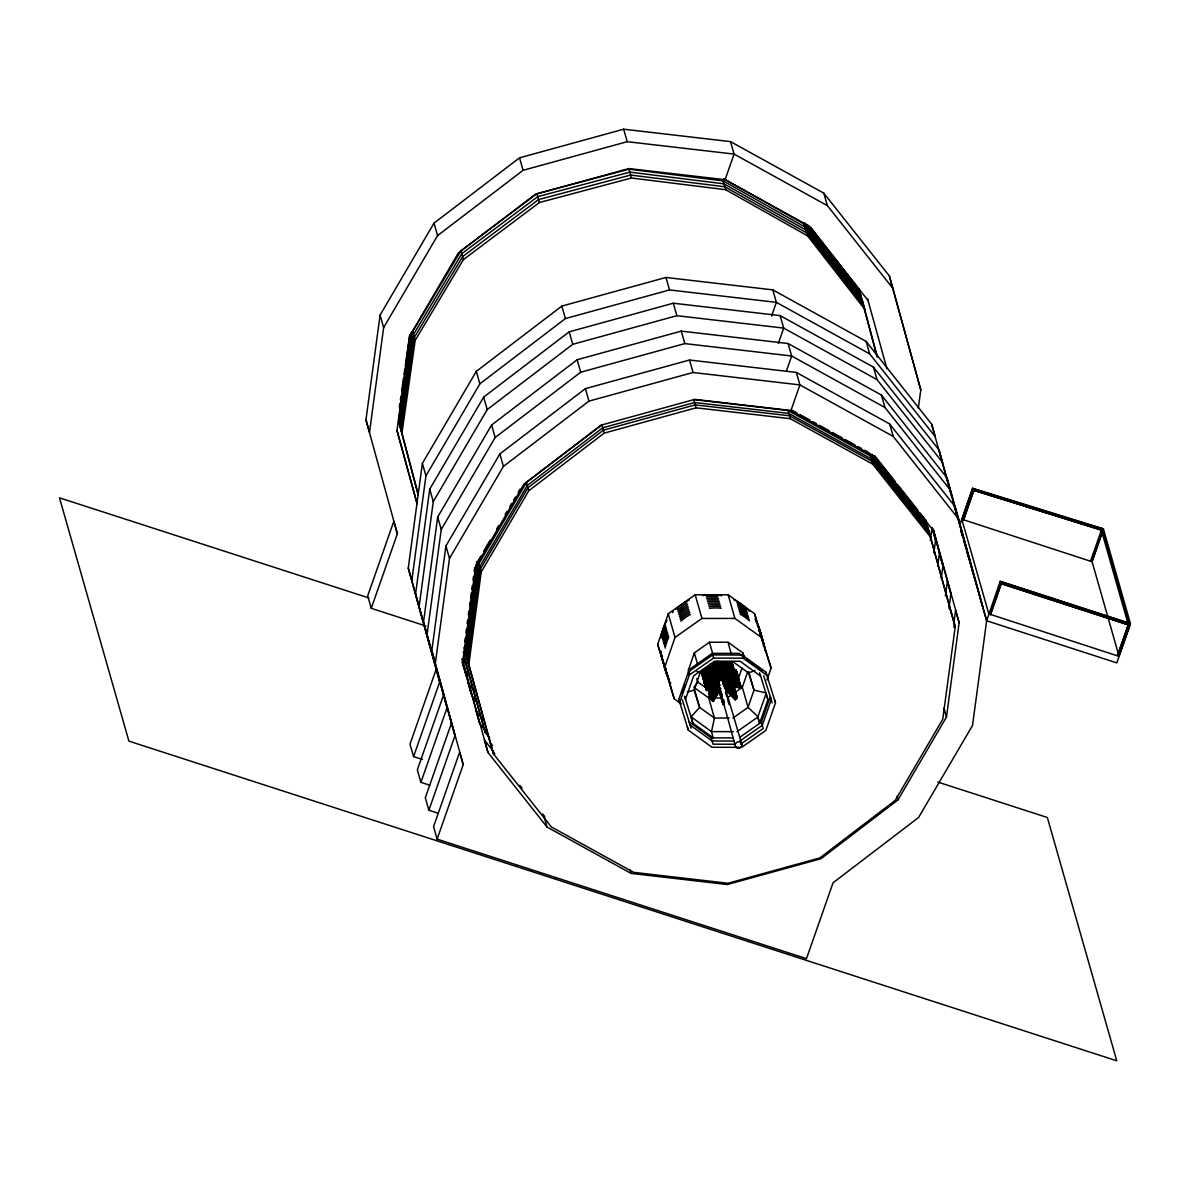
<?xml version="1.0" encoding="UTF-8"?>
<svg xmlns="http://www.w3.org/2000/svg" width="1190" height="1190" viewBox="0 0 1190 1190"><rect width="100%" height="100%" fill="white"/><g stroke="black" fill="none" stroke-linecap="round" stroke-linejoin="round"><path stroke-width="1.5" d="M720.024 663.916L718.507 663.589L718.76 664.957C720.962 663.812 724.219 665.998 720.723 665.448L721.319 671.353M720.158 664.853L720.039 663.797L718.626 664.02L718.284 672.871M720.53 665.255L719.028 664.942L718.641 673.912M720.828 666.311L719.34 665.984L718.938 674.953M721.125 671.368L721.17 666.281L722.553 666.177L721.051 665.865M721.467 668.527L719.965 668.215L719.578 677.184L721.304 677.051M721.809 670.401C722.94 668.661 718.552 671.502 721.69 669.97M721.735 668.84L721.75 663.157L720.381 663.261L721.884 664.094L720.366 664.407L721.884 664.734M722.404 680.65L723.55 679.371L722.256 680.13L722.062 670.654L720.694 670.744L720.307 679.713M720.709 666.519C716.112 666.817 726.897 667.441 721.333 667.545L721.185 670.877M723.163 677.452L723.059 667.977L719.608 667.679L721.006 667.575L720.991 670.892M723.52 678.672L723.535 669.628L719.935 668.84L721.333 668.735M723.892 679.996L723.788 670.52L722.389 671.264M720.039 663.797L718.641 664.526M721.75 668.006L721.765 663.663M722.062 670.654C721.527 673.317 719.355 670.297 723.907 670.937M722.122 665.984L722.137 664.719M722.419 667.025L722.434 665.76L719.013 665.567L720.411 665.463M722.717 668.081L722.732 666.817M723.014 676.932L723.059 667.977M723.371 678.151L723.416 669.211M723.788 670.52L723.743 679.46L722.018 679.594M716.276 665.597L716.41 662.22M716.633 666.638L716.841 661.581M717.139 662.637L716.93 667.694L718.656 667.575M718.953 668.616L717.243 668.75L717.511 661.997M717.57 669.911L717.912 661.476M718.284 662.071L717.927 671.145L719.638 671.011M718.299 672.454L718.537 662.964L719.905 662.86M718.433 673.391L718.79 664.318L720.158 664.213M718.79 674.433L719.147 665.359M719.459 666.415L719.087 675.489L717.808 676.827M720.962 675.89L719.236 676.009L719.638 667.04L719.4 676.53L721.11 676.411M719.727 677.705L720.084 668.631M720.069 678.925L720.322 669.435L719.92 678.404M720.456 680.249L720.694 670.744M720.649 670.937L720.872 665.24L722.256 665.136M722.137 670.372L722.033 669.316L723.535 670.268L722.137 670.372L723.535 669.628M722.166 680.115L722.538 671.041M719.474 683.952L717.882 682.346L720.158 679.788L711.486 675.265L720.307 680.308L716.038 665.076L716.261 661.744M716.484 666.117L716.633 662.785M717.005 662.161L716.782 667.173L718.507 667.04M717.377 661.551L717.079 668.215L718.805 668.096M717.704 662.726L717.421 669.39L709.835 665.582M716.856 673.272L718.001 671.993L718.537 662.964M425.886 626L371.265 608.328L397.356 533.819L365.955 419.847L380.071 315.112L434.008 223.11L519.539 157.824L623.664 129.204L730.496 141.61L823.807 193.152L889.376 275.976L920.792 389.948L918.308 408.319M892.946 288.456L827.377 205.632L734.066 154.09L627.219 141.684L523.109 170.304L437.563 235.59L383.641 327.592L369.51 432.327L365.955 419.847M422.376 759.428L413.57 756.587L439.66 682.078L408.259 568.106L422.376 463.371L476.298 371.369L561.844 306.083L665.954 277.463L772.801 289.869L866.112 341.396L931.681 424.22L935.236 436.7L869.667 353.876L866.112 341.396M429.724 785.177L420.918 782.336L447.009 707.827L411.814 580.586L425.931 475.851L479.868 383.849L565.399 318.563L669.509 289.943L776.356 302.349L869.667 353.876M873.46 367.145L877.015 379.625L942.584 462.449L939.029 449.969L873.46 367.145L780.149 315.618L673.302 303.212L569.192 331.832L483.646 397.118L429.724 489.12L415.593 593.855L454.967 735.732L428.876 810.241L437.682 813.082M419.163 606.335L433.279 501.6L487.216 409.598L572.747 344.312L676.857 315.692L783.704 328.098L877.015 379.625M983.074 608.283L946.987 477.874L881.418 395.05L788.107 343.523L681.26 331.118L577.15 359.737L491.604 425.009L437.682 517.025L423.566 621.745L454.967 735.732M427.121 634.225L441.237 529.505L495.174 437.489L580.705 372.217L684.815 343.598L791.662 356.003L884.973 407.53L950.542 490.354M463.207 764.635L431.806 650.647L445.923 545.927L499.86 453.926L585.391 388.639L689.516 360.02L796.348 372.425L889.659 423.952L955.228 506.776L986.644 620.764L972.513 725.484L918.591 817.5L833.045 882.787L806.478 958.664L437.117 839.143L433.562 826.663L459.652 752.154L463.207 764.635L437.117 839.143M958.798 519.256L893.229 436.433L799.918 384.906L693.071 372.5L588.946 401.119L503.415 466.406L449.493 558.408L435.362 663.128L431.806 650.647M464.71 641.856L465.186 638.227M465.93 632.797L466.406 629.168M467.135 623.739L467.625 620.109M468.354 614.68L468.845 611.05M469.574 605.621L470.065 601.991M470.541 598.377L471.27 592.932M471.761 589.318L472.252 585.688M472.98 580.259L473.471 576.629M474.2 571.2L474.676 567.571M462.865 661.119L475.539 566.842L524.046 483.988L601.024 425.187L694.752 399.379L790.948 410.505L874.977 456.871L934.031 531.409M464.814 650.231L476.744 561.457M477.815 562.572L465.647 653.176L493.448 753.895L551.342 826.931L633.69 872.359L727.968 883.263L819.821 857.96L895.252 800.334L942.792 719.132L955.213 626.728L928.245 528.94L870.351 455.904L788.003 410.476L693.725 399.572L696.076 407.813L790.353 418.702L872.701 464.13L930.595 537.181L925.731 520.119L920.048 512.964M466.495 656.106L478.901 563.703L526.441 482.5L601.887 424.875L604.237 433.101L528.791 490.741L481.251 571.944L468.845 664.347L463.981 647.286M467.328 659.052L479.748 566.648L527.289 485.446L602.72 427.805L694.573 402.518L788.851 413.406L871.199 458.849L929.078 531.885M467.997 661.402L480.418 568.999L527.958 487.796L603.389 430.17L695.243 404.868L789.52 415.771L871.868 461.199L929.762 534.236M930.327 540.424L932.023 527.735L935.593 540.215L933.882 552.904M937.675 566.172L939.371 553.484L942.941 565.964L941.231 578.652M945.381 595.893L947.329 581.389L950.899 593.87L948.951 608.373M953.874 622.98L955.585 610.291L959.14 622.772L946.466 717.064L897.959 799.918L820.981 858.719L727.254 884.527L631.057 873.4L547.028 827.035L487.974 752.496L484.404 740.016L493.493 751.485M953.889 627.398L954.365 623.783M399.349 407.084L399.87 403.47M400.39 399.855L400.911 396.225M401.685 390.796L403.499 378.137M404.02 374.508L404.793 369.079M405.314 365.464L409.717 334.688M411.338 332.203L398.635 420.888L401.997 432.654L415.206 340.34L463.46 259.539L539.397 202.538L631.444 178.009L725.617 189.701L807.549 235.828L864.788 309.37L859.091 289.363L810.821 227.364M877.298 356.688L862.274 300.549L805.035 227.007L723.104 180.88L628.93 169.188L536.883 193.717L460.947 250.718L412.692 331.519L399.468 423.833L418.419 494.981M400.316 426.779L413.54 334.464L461.779 253.663L537.716 196.647L629.778 172.133L723.937 183.825L805.883 229.953L863.107 303.48M401.149 429.709L414.373 337.41L462.627 256.594L538.549 199.593L630.611 175.064L724.769 186.756L806.716 232.883L863.955 306.425M711.516 731.597L714.431 718.031L708.705 697.95L709.954 690.676L697.935 682.048L696.819 678.553M1102.952 530.725L973.703 490.295L974.223 488.748L1103.383 528.821L1130.5 623.843L1116.83 662.889L986.644 620.764L966.875 551.476M973.807 490.652L974.223 488.748L972.647 488.227L959.527 525.727M1101.39 530.219L1101.91 528.658L1103.487 529.178M681.528 704.049L674.195 698.783L657.668 644.43L668.259 613.743L695.183 594.777L728.146 594.762L754.564 613.713L771.09 668.051L766.97 679.996M664.422 668.096L675.013 637.423L668.259 613.743M689.352 673.451L688.4 670.104L694.335 652.879L709.448 642.228L727.982 642.228L742.783 652.864L744.419 658.025M682.019 693.339L684.86 685.113M688.846 673.585L690.557 668.646L712.23 653.37L738.841 653.384L744.494 657.445M729.232 718.031L714.431 718.031L699.616 707.395L694.127 690.185L700.077 672.96L715.175 662.309L733.709 662.309L748.51 672.945L753.999 690.155L748.049 707.381L732.936 718.031M742.024 668.066L738.41 678.538L737.369 678.404M747.677 671.8L742.322 687.299L748.049 707.381L758.104 716.826M436.09 669.598L410 744.107L413.57 756.587M443.439 695.347L417.348 769.856L420.918 782.336M451.412 723.252L425.306 797.761L428.876 810.241M417.199 503.772L397.014 430.319L409.687 336.026L458.195 253.172L535.173 194.372L628.9 168.564L725.097 179.69L734.066 154.09L730.496 141.61M771.581 316.005L776.356 302.349L772.801 289.869M778.334 343.464L783.704 328.098L780.149 315.618M786.293 371.354L791.662 356.003L788.107 343.523M688.415 671.874L689.308 675.028L679.668 702.546L678.776 699.393L688.415 671.874L712.81 654.842M790.948 410.505L799.918 384.906L796.348 372.425M757.807 717.109L766.107 693.428L767.907 699.735L759.607 723.416L757.807 717.109L736.937 731.686M740.611 744.271L763.177 728.503L761.377 722.196L770.346 696.596L772.146 702.903M774.571 699.765L775.478 702.918L765.839 730.437L741.578 747.365L711.977 747.261L688.326 730.139L678.776 699.393M990.392 614.412L1001.236 583.427L1128.388 624.884L1117.529 655.869L988.816 613.891L961.907 519.584L972.647 488.227M961.907 519.584L963.484 520.09L974.223 488.748M963.484 520.09L974.327 489.105L1101.91 528.658L1090.516 561.204L1092.093 561.71L1119.002 656.032L1117.425 655.512L1128.284 624.527M986.644 620.764L1000.21 581.36L1128.819 622.98L1101.806 528.301M990.496 614.769L1001.34 583.784L1128.388 624.884M1092.093 561.07L1101.003 535.604M1092.093 561.71L1102.342 532.436M1119.002 656.032L1129.86 625.033M709.285 688.118L709.047 690.036M709.776 692.58L708.615 691.286L709.657 689.427M709.909 693.517L708.749 692.223L709.79 690.364M710.058 690.14L709.657 691.494M710.742 696.239L711.278 695.332L709.121 693.264L711.947 688.207M713.152 687.641L709.418 694.306L712.096 698.158M710.861 696.656L709.716 695.362L714.342 687.091M711.204 697.831L710.043 696.537L715.577 686.66M717.406 689.263L711.546 699.066L710.4 697.756L715.934 687.88M717.228 683.09L718.195 686.466L720.902 688.772L713.212 701.475L712.185 700.598L719.548 687.612L711.932 700.375L710.772 699.066L718.106 685.99L717.6 681.706L705.715 685.782L715.77 681.84M712.185 700.598L714.283 696.21M715.993 693.16L717.689 690.126M709.389 691.271L708.362 690.393L708.883 689.471L710.326 692.193M709.82 689.337L709.181 689.843L710.222 690.721M708.734 691.702L710.966 687.775M708.868 692.639L711.099 688.698M709.24 693.681L712.319 688.236M709.538 694.737L713.479 687.79M709.835 695.778L714.625 687.329M710.162 696.953L715.815 686.987M710.519 698.173L717.02 686.704M710.891 699.497L718.254 686.511L717.823 682.495L706.087 687.091L706.399 690.542L718.18 686.377M711.813 699.274L716.603 690.825M480.864 555.998L478.068 560.773L481.251 571.944M483.661 551.208L490.176 540.067M496.706 528.925L498.565 525.742M505.096 514.601L506.955 511.403M509.751 506.628L511.626 503.444M513.485 500.261L515.344 497.078M518.141 492.303L520.015 489.12M709.27 690.855L709.82 689.932M711.962 697.727L713.732 694.737M711.932 700.375L717.63 690.081M713.212 701.475L718.924 691.182M710.445 692.61L712.215 689.65M710.564 695.615L711.114 694.707L709.939 693.383L710.98 694.276M712.884 691.747L714.654 688.787M714.06 691.316L715.83 688.356M713.509 693.963L711.739 696.923L709.716 695.362M697.935 682.048L693.889 687.314L708.705 697.95M706.89 668.468L708.422 667.769L707.619 669.226L706.89 668.468L707.619 669.226M713.479 670.669C700.91 663.559 713.509 667.025 717.778 671.205L716.633 672.484M707.009 668.884L707.812 667.441M708.154 667.605L709.076 666.579M707.5 668.81L708.422 667.769M709.686 666.906L708.764 667.947L709.567 666.489L717.63 670.684L718.135 662.28L719.653 662.607M707.277 669.777C709.047 671.19 705.938 669.673 708.184 668.75L708.913 669.509L708.184 668.75M708.407 668.497C710.192 669.925 707.083 668.393 709.329 667.471L718.001 671.993M707.395 670.193L708.303 669.182M708.526 668.914L709.329 667.471M707.41 670.714L709.939 667.798L707.529 671.13M708.005 671.056L708.928 670.015C707.262 671.249 712.691 669.687 709.508 670.818M709.151 669.777C712.542 667.159 705.908 671.874 708.481 672.529C710.787 671.577 707.604 670.089 709.418 671.487M707.886 672.172L708.809 671.16M718.507 673.971L709.82 669.449L709.032 670.892L702.279 673.495L702.591 676.932L703.424 676.649M708.481 672.529L709.299 671.056M708.065 672.811L709.597 672.097L708.794 673.57L708.065 672.811L709.597 672.097M713.078 674.105L709.329 671.948L710.118 670.505L718.805 675.028M708.184 673.228L708.987 671.785M710.118 670.505L709.329 671.948L702.576 674.537L702.888 677.988L703.721 677.69L703.111 673.168M708.972 674.195L709.285 672.841L702.993 676.009L707.901 673.629M710.237 673.347L709.508 672.573L710.43 671.562L719.102 676.084M714.848 666.415L715.978 665.136L714.416 662.012M709.924 672.29L710.742 670.833L709.21 671.532M714.997 666.95L716.127 665.671L712.899 663.946M708.481 674.284L709.285 672.841M709.627 673.005L710.43 671.562M715.205 667.471L716.35 666.192L711.873 663.856M710.356 674.76C708.541 673.361 711.709 674.849 709.418 675.801C706.83 675.147 713.524 670.268 710.103 672.915L709.508 672.573M708.823 675.444L709.731 674.433M710.564 674.522L711.486 673.481L709.969 674.165L710.757 672.722L719.429 677.244M709.418 675.801L710.237 674.328M709.047 676.262C710.832 677.675 707.723 676.143 709.969 675.236L710.698 675.98M714.06 677.556L710.311 675.399L711.114 673.957L719.786 678.479M709.166 676.679L709.969 675.236M711.114 673.957L710.311 675.399L703.558 677.988L703.87 681.439L704.614 679.773L703.647 679.341M709.657 676.589L710.579 675.548M710.906 675.741L711.724 674.269L709.552 677.988L718.031 682.867M709.552 677.988L710.341 676.545L714.178 678.538M711.605 675.682L703.93 679.297L704.376 683.685L705.209 683.387M711.159 676.634C709.969 676.218 712.155 675.34 719.013 681.067M717.02 673.808L718.15 672.529L709.448 667.902M716.99 674.209L718.135 672.93L709.582 668.84M717.154 674.73L718.135 672.93M718.106 677.884L719.251 676.604L710.549 671.978M718.448 679.059L719.593 677.779L710.876 673.153M718.79 680.278L719.935 678.999L711.233 674.373M722.389 681.067L724.68 678.508M722.538 681.587L723.535 679.788M722.761 682.108L725.037 679.549M722.91 682.629L725.186 680.07M723.059 683.149L725.335 680.606L726.852 685.886L737.264 697.563L736.357 698.59L725.558 686.645M723.208 683.685L725.498 681.126M725.647 681.647L723.371 684.8M723.505 684.726L725.796 682.182M723.684 685.38L725.974 682.822M723.847 685.901L726.123 683.343M726.331 684.042L724.189 687.136L726.48 684.577L736.893 696.254L734.334 698.634L735.271 697.593L736 698.426L735.212 699.869L725.796 689.769M723.014 676.619L724.041 680.04L726.688 682.301L726.912 685.827L724.517 688.504L726.703 685.366L737.264 697.563M733.352 687.835L734.275 686.809L733.531 685.976M733.07 688.668L734.275 686.809M733.323 689.56L734.617 688.043L733.873 687.21L734.736 688.46L733.442 689.992M733.457 690.498L734.394 689.456L733.576 690.929M734.379 688.951L735.108 689.769L734.2 690.795L730.972 687.329M734.245 693.011L735.494 691.331L731.106 686.392M734.691 692.773L735.494 691.331M734.423 693.636L735.792 692.387L730.199 686.08M734.542 694.068L735.346 692.595M735.792 692.387L734.87 693.398M734.751 694.811L736.089 693.428L730.496 687.121M734.885 695.243L735.688 693.77M735.301 694.871L736.089 693.428M735.108 696.031L736.164 695.421M735.227 696.462L736.432 694.603L728.399 685.559M735.866 696.849L736.774 695.823L727.536 685.41M735.212 699.869L736 698.426M737.145 697.147L736.357 698.59M691.093 716.856L711.456 731.597L713.256 737.904L692.892 723.163L691.093 716.856L699.616 707.395L694.365 688.995M675.013 637.423L701.936 618.443L734.899 618.428L761.317 637.379L771.09 668.051M727.209 697.95L731.746 694.752M734.765 692.625L742.322 687.299L739.764 684.666M689.308 675.028L713.569 658.1L743.17 658.204L766.821 675.325L765.914 672.172L742.263 655.05L712.661 654.931L713.569 658.1M740.225 736.967L761.377 722.196M739.704 741.102L762.269 725.35L771.239 699.75L763.727 675.786M726.436 666.772L731.3 663.038M731.329 662.473L731.984 662.042L731.255 662.205L732.713 664.556L726.897 668.036M726.778 667.932L731.627 664.213L730.972 664.645M725.677 670.119L731.984 665.433L723.222 670.818M732.386 666.162L732.921 665.314L730.601 663.336L722.494 668.274M733.278 666.534C734.885 671.145 725.29 658.65 733.397 666.95M729.068 670.461L732.609 668.111M733.114 668.706C735.703 666.519 724.799 662.101 733.769 668.274M725.112 674.373L727.997 672.454M733.709 671.056L734.87 672.35L734.2 672.781L733.025 671.457L734.557 671.294L731.27 668.691L732.966 669.152L731.82 667.843L722.226 673.704M733.248 669.643C735.97 667.649 725.424 663.797 733.903 669.211M725.409 675.429L728.295 673.51M733.605 670.684L734.26 670.253L733.114 668.944L732.43 669.36L733.605 670.684L732.728 670.416M727.492 676.694L731.805 673.808M733.784 671.993L733.248 672.856L733.784 671.993L732.757 671.115L723.163 676.976M734.542 673.957L735.078 673.094L733.367 672.633L735.197 673.525M734.513 674.537C711.456 687.463 737.354 677.913 733.471 673.659L723.892 679.52L726.688 682.376L740.418 685.009L740.492 686.362L726.644 683.536L732.118 684.488M725.335 681.141L735.554 674.745L734.394 673.451L733.843 674.284M726.614 682.242L735.807 675.637L734.765 674.76L725.186 680.62M730.972 663.946L732.281 663.083M731.686 666.504L732.921 665.314M731.835 668.111L732.861 668.319L729.232 670.595M732.49 670.208L732.192 668.75M732.817 670.684L734.141 669.821M728.711 674.656L725.751 676.5L733.576 671.249L731.746 670.357L733.903 672.424M733.784 671.309L734.438 670.877L733.412 670M733.427 672.781L734.736 671.934M734.394 673.451L726.436 678.91L734.141 673.228L724.041 680.04L720.366 680.249L717.972 682.926L706.087 687.091M735.42 674.328L734.885 675.176M726.465 681.721L734.483 676.5M735.807 675.637L735.256 676.5L734.215 675.608M721.348 664.466L724.308 662.622M721.705 665.522L727.626 661.819M722.003 666.564L729.411 661.952M722.3 667.62L730.377 662.577L731.419 663.455M722.642 668.78L730.601 663.336M726.554 666.876L731.672 663.678L732.713 664.556M722.985 670.015L730.943 664.556L722.851 669.509M723.356 671.324L731.314 665.865M728.726 668.349L732.237 665.656M723.49 672.261L732.356 666.742L723.356 671.755M722.375 674.224L731.82 667.843M722.687 675.28L732.237 669.316M732.549 669.791L733.114 668.944M722.985 676.337L732.534 670.372M725.454 675.459L728.414 673.614M733.219 672.766L723.669 678.731L726.242 680.933M721.199 663.961L724.16 662.146M721.557 665.002L726.019 662.28M721.854 666.058L727.804 662.428M722.166 667.114L730.377 662.577M722.523 674.76L732.311 669.583M722.836 675.801L733.159 669.777M733.1 672.35L723.52 678.196L724.799 679.297M703.052 675.608L702.219 675.89L701.907 672.454L708.615 669.821M702.844 673.808L702.145 674.552L702.978 674.224M702.68 676.218L703.498 675.578L702.784 676.307M704.227 679.49L703.528 680.204L703.216 676.768L708.229 674.789M702.978 677.274L703.796 676.634L703.082 677.363M704.153 678.121L703.32 678.449L704.242 678.24M710.772 677.616L704.183 680.65L711.263 677.958M704.034 680.978L704.897 679.907M705.447 684.012L704.748 684.726L704.435 681.275L712.81 677.988M704.168 681.915L705.001 681.587L704.272 682.004M704.822 683.67L705.789 684.116L705.045 685.782L704.733 682.331L711.427 679.698M705.373 682.644L704.659 683.387L705.491 683.06M705.982 683.491L706.176 686.541L705.343 686.823L705.03 683.387L713.405 680.1M706.503 687.701L705.67 687.999L705.373 684.548L715.428 680.606M705.968 684.741L705.254 685.485L705.953 684.428L705.12 684.726L713.896 682.093M706.295 685.916L705.596 686.66L706.429 686.332M706.652 687.136L705.938 687.88M709.106 670.163L701.907 672.454M707.916 671.8L702.279 673.495M708.214 672.856L702.576 674.537M703.335 675.28L702.368 674.834M710.415 674.477L703.216 676.768M709.195 676.307L703.558 677.988M704.272 678.553L703.439 678.865L704.123 677.809M705.834 677.943L710.519 676.158L705.819 677.675M704.376 683.685L704.049 679.728L709.567 677.616M706.176 679.178L709.299 677.988M704.986 681.082L704.168 681.409L704.852 680.353M711.635 678.999L704.435 681.275M706.682 681.424L711.367 679.639M713.494 679.445L704.733 682.331M715.354 679.907L705.03 683.387M715.696 681.067L705.373 684.548M709.552 685.143L714.238 683.357L705.566 686.318L706.28 685.604M708.333 686.972L711.456 685.767M717.927 684.176L706.31 689.188L707.024 688.445C707.485 693.606 706.667 683.402 707.128 688.564M748.51 672.945L755.085 670.476M702.933 675.176L702.219 675.89M703.602 677.274L702.888 677.988M704.986 681.275L704.302 682.346L705.12 682.019L704.867 680.665L704.138 681.067M705.343 682.331L704.644 683.045L705.268 680.948M704.257 683.268L705.09 682.956L704.882 679.401M706.637 686.823L705.923 687.537M706.384 687.285L705.67 687.999M707.009 688.132L706.295 688.861L718.076 684.696M707.113 689.813L706.399 690.542M708.675 689.248L718.254 686.511M702.948 673.912L701.996 673.793L702.74 672.127L703.186 674.537M702.487 675.251L703.32 674.968M704.882 674.403L708.005 673.302M703.409 674.209L703.9 678.315L703.067 678.627L704.019 678.746M703.766 679.758L704.391 677.66M706.161 678.91L709.299 677.809M706.667 681.156L711.367 679.505M704.941 684.101L710.46 682.153M716.142 683.938L706.756 687.255L706.548 685.455M604.237 433.101L696.076 407.813M687.21 691.985L694.127 690.185M719.757 667.456L721.125 667.367M721.467 667.337L722.851 667.233M723.178 668.408L721.78 669.152L721.69 668.081L723.178 669.048M720.441 669.851L721.809 669.762M720.813 675.355L719.087 675.489L710.237 670.922M720.664 690.84L718.968 690.587M719.132 690.512L719.266 691.643L720.843 691.449M720.962 691.881L719.266 691.643M719.251 690.929L719.578 692.684L721.17 692.625M721.066 693.011L719.578 692.684M721.899 695.168L720.486 695.272L722.018 695.6M722.033 696.105L720.619 696.21L722.122 696.715M720.634 696.403L722.003 696.299M720.753 696.626L722.152 696.537M719.861 689.947L720.768 697.325L722.389 697.147M722.256 697.652L720.768 697.325M722.985 699.244L721.542 699.854L723.118 699.675M723.327 700.419L721.735 700.479L723.446 700.851M721.854 700.895L723.222 700.791M720.515 691.36L722.062 701.654L723.446 701.55M722.181 702.07L723.565 701.966M721.051 691.137L722.791 704.183L724.16 704.093M722.791 704.183L724.279 704.51M714.253 697.95L721.661 697.95M711.456 731.597L733.293 731.672M691.063 728.235L689.263 721.913L711.263 737.845L733.293 737.934M734.2 741.087L712.17 740.998L690.17 725.082L682.287 699.675M735.108 744.241L713.063 744.166L711.263 737.845M735.346 671.547L736.327 671.71M735.718 672.588L736.684 672.752M736.015 673.644L736.982 673.808M736.312 674.7L737.279 674.864L737.384 676.545M736.655 675.861L737.621 676.024M737.964 677.259L736.997 677.095C736.223 673.376 739.243 676.768 738.068 678.94L737.101 678.776M736.759 677.541C739.644 677.512 736.595 669.866 732.906 672.261M732.043 678.419L735.688 679.029M739.139 681.602L738.172 681.439L737.964 679.639M737.979 682.063L738.945 682.227L738.633 678.776L732.876 677.631M734.84 681.87L738.469 682.48L738.38 681.111M735.167 683.045L738.812 683.655L738.603 681.855M731.88 683.655L728.235 683.045L731.88 683.789M735.509 684.265L740.12 685.038L739.168 685.187M739.258 686.556L740.225 686.719L739.912 683.283L727.759 680.859M726.897 685.738L740.596 688.043L740.299 684.592L726.54 681.855M735.732 672.9L736.699 673.094L735.598 672.172C733.471 669.241 737.592 670.089 735.271 670.178M735.703 673.852L736.67 674.016L735.613 672.484M737.25 677.973L738.499 679.832M736.982 678.345L738.068 678.94M738.053 681.007L739.168 681.929L738.187 681.751M735.762 685.128L740.373 685.931M739.139 686.139L740.225 686.719M731.805 686.095L736.863 686.987M738.544 687.285L740.596 688.043M736.595 671.413L735.509 670.788L736.595 671.413L736.788 674.433M736.893 672.454C734.542 670.967 738.41 673.034 737.309 675.191L736.342 675.013M737.205 673.51L736.104 672.9L736.194 674.269M736.03 673.957L737.012 674.135L735.628 671.22M737.532 674.685L736.446 674.061L737.532 674.685L737.949 678.508M736.908 675.727L737.889 675.905M736.67 676.173L737.503 675.608M738.261 677.214C735.911 674.611 740.686 681.111 738.261 680.68M737.012 677.408L737.993 677.586L736.565 674.492M731.954 676.917L738.395 678.151L734.111 676.902M730.496 677.616L738.633 678.776M730.794 678.672L739.049 680.249L731.567 678.36M729.277 679.371L739.362 681.305L731.865 679.416M727.789 680.189L739.689 682.465L729.009 679.951M728.131 681.409L739.912 683.283M735.524 684.488L740.15 685.38L740.002 684.622M726.793 684.057L740.522 686.689M735.911 673.525L736.893 673.719M736.893 676.976L737.874 677.17M738.068 681.32L739.035 681.513M726.644 683.536L733.04 684.8M736.238 685.44L740.403 686.273L740.478 687.612M766.152 692.922L753.999 690.155L748.748 671.755M973.703 490.295L1101.271 529.847L1127.778 622.757M972.751 488.599L974.327 489.105M963.379 519.732L1090.516 561.204M1130.5 623.843L1000.21 581.36M368.751 597.915L59.5 497.837L128.907 741.132L1116.755 1060.796L1047.349 817.5L937.78 782.053M696.894 671.517L700.077 672.96M713.003 663.589L715.978 665.136M710.683 664.139L716.648 667.233M710.98 665.18L716.945 668.289M711.635 664.139L716.499 666.712M710.326 664.318L716.797 667.769M710.623 665.374L717.094 668.81M709.344 665.686L717.436 669.985M708.199 666.965L713.048 669.539M707.931 667.858L718.284 673.451M709.939 669.881L718.656 674.507M710.088 675.652L713.941 677.705M710.46 676.961L719.162 681.587M725.097 179.69L809.126 226.055L868.179 300.594M792.005 410.208L796.854 412.87M800.082 414.656L809.78 419.996M813.008 421.781L816.236 423.566M819.464 425.351L829.147 430.691M832.375 432.476L842.074 437.816M845.302 439.601L854.985 444.941M858.213 446.726L861.441 448.511M864.669 450.281L867.897 452.066M723.862 178.842L804.202 224.062L861.441 297.604M709.433 677.571L717.882 682.346M708.407 666.727L713.137 669.449M709.27 670.208L708.541 669.435M709.627 671.249L708.913 670.476M711.352 677.928L716.082 680.65M747.32 659.483L760.023 668.616M746.145 659.245L749.075 661.357M759.354 668.795L762.284 670.922M731.374 662.622L732.4 663.514M733.04 665.731L729.589 662.577M734.26 670.253L730.779 667.218L731.954 668.542M733.457 670.833L731.448 669.316L734.87 672.35M734.141 673.228L732.073 671.532L735.554 674.745M735.926 676.054L732.43 672.766M724.606 678.597L723.312 677.497L732.757 671.115M718.031 682.331L719.325 683.432M719.623 684.473L717.049 682.272L719.772 685.009M717.377 683.447L719.965 685.648M717.704 683.387L719.028 685.782M719.177 686.303L717.659 684.533M710.341 691.137L709.136 690.349L709.389 691.717M710.311 691.673L708.362 690.393M708.615 691.286L711.412 695.763M708.749 692.223L709.79 693.101M709.121 693.264L710.147 694.142M710.043 696.537L711.085 697.414M710.4 697.756L713.628 700.137M710.772 699.066L711.813 699.958M712.066 700.166L713.093 701.044M728.354 687.433L730.839 690.081M729.931 689.932L732.4 692.58M730.273 691.152L732.757 693.815M726.659 689.784L734.721 698.128M734.572 692.357L733.828 691.539L734.751 690.498M730.139 690.676L732.624 693.354M729.277 690.661L735.48 697.355M728.28 690.319L731.716 694.038M726.331 689.084L730.913 694.023M733.204 696.507L733.962 697.31M725.558 689.159L735.093 699.437M733.65 686.407L734.394 687.24M731.954 686.228L735.108 689.769M730.883 685.812L735.241 690.706L731.954 686.719M730.035 685.5L735.613 691.747M730.333 686.556L735.911 692.803M730.809 687.508L733.233 690.23M729.425 686.243L736.208 693.859M728.548 686.065L736.551 695.019M729.827 690.051L732.252 692.759M730.169 691.271L732.594 693.993M725.707 687.165L736.119 698.842M730.035 690.795L732.46 693.532M729.202 690.75L732.847 694.856M874.65 455.666L895.088 481.459M897.349 484.315L917.788 510.094M872.091 454.312L926.564 523.064M870.649 454.387L927.412 526.01M461.988 658.888L465.394 663.187M464.412 669.94L468.964 675.667M473.873 690.379L468.205 683.209L471.255 693.904M471.761 695.689L477.443 702.859M482.976 719.712L476.164 711.114L479.719 723.594L487.677 733.62M490.265 742.709L492.541 745.58M492.615 750.949L494.891 753.806M519.851 785.326L522.127 788.182M542.566 813.975L544.827 816.831M463.505 656.463L485.163 732.341L489.67 738.083M807.177 224.538L859.924 292.309M804.485 222.56L860.593 294.659M688.4 670.104L689.486 673.54M657.668 644.43L666.906 673.406M765.914 672.172L775.478 702.918M760.246 674.76L767.907 699.735M684.711 696.507L692.892 723.163M725.409 692.119L726.763 696.492M722.583 679.044L741.846 744.36A3.347 3.258 -15.9 0 1 737.488 748.123A3.347 3.258 -15.9 0 1 736.387 742.605A3.347 3.258 -15.9 0 1 741.846 744.36M1108.53 550.301L1110.047 555.641M1115.64 575.216L1117.157 580.556M1122.75 600.132L1124.267 605.457M920.792 389.948L889.376 275.976M963.543 539.814L966.057 548.605M950.349 609.667L955.213 626.728M823.807 193.152L827.377 205.632M881.418 395.05L884.973 407.53M889.659 423.952L893.229 436.433M943.923 708.139L946.466 717.064M804.202 224.062L807.549 235.828M869.518 452.959L872.701 464.13M723.104 180.88L725.617 189.701M788.003 410.476L790.353 418.702M896.933 796.348L897.959 799.918M623.664 129.204L627.219 141.684M665.954 277.463L669.509 289.943M673.302 303.212L676.857 315.692M681.26 331.118L684.815 343.598M689.516 360.02L693.071 372.5M628.93 169.188L631.444 178.009M754.564 613.713L761.317 637.379M759.547 672.826L760.455 675.98L740.091 661.253L714.61 661.149L693.74 675.727L685.44 699.423L684.533 696.269M728.146 594.762L734.899 618.428M742.783 652.864L744.211 657.877M742.263 655.05L743.17 658.204M757.866 716.93L759.666 723.252M727.982 642.228L731.314 653.95M736.194 671.294L736.342 672.053M738.722 680.13L738.856 680.888M739.659 683.402L739.793 684.161M739.764 685.083L739.57 682.048M737.666 678.583L737.874 680.382M738.945 683.09L739.511 687.448M739.317 684.399L739.526 686.199M737.294 677.541L737.398 678.716M738.469 682.48L739.436 682.644L739.243 680.888M732.014 664.853L731.329 665.269M723.788 671.16L722.509 671.681L722.419 670.625M726.093 680.397L726.748 685.217M721.631 678.389L723.55 685.128M727.685 699.616L729.113 704.644M709.448 642.228L712.795 653.95M695.183 594.777L701.936 618.443M718.671 684.548L717.317 683.313M719.429 691.554L720.381 695.51M712.468 699.467L711.412 698.575M703.707 675.265L703.915 677.065M704.034 676.441L704.48 679.029M705.566 682.004L705.774 683.804M706.324 684.652L706.399 686.02M705.878 685.485L705.045 685.782M706.176 686.541L705.343 686.823M705.908 688.802L705.715 685.782M694.335 652.879L697.682 664.6M536.883 193.717L539.397 202.538M687.433 726.986L688.326 730.139M667.441 675.102L674.195 698.783M519.539 157.824L523.109 170.304M561.844 306.083L565.399 318.563M569.192 331.832L572.747 344.312M577.15 359.737L580.705 372.217M585.391 388.639L588.946 401.119M460.947 250.718L463.46 259.539M526.441 482.5L528.791 490.741M630.031 869.831L631.057 873.4M434.008 223.11L437.563 235.59M476.298 371.369L479.868 383.849M483.646 397.118L487.216 409.598M491.604 425.009L495.174 437.489M499.86 453.926L503.415 466.406M412.692 331.519L415.206 340.34M543.979 816.34L547.028 827.035M380.071 315.112L383.641 327.592M422.376 463.371L425.931 475.851M429.724 489.12L433.279 501.6M437.682 517.025L441.237 529.505M445.923 545.927L449.493 558.408M487.751 733.888L493.448 753.895M462.374 662.8L463.907 668.155M408.259 568.106L411.814 580.586M397.356 533.819L393.801 521.339L367.71 595.848L371.265 608.328M717.734 681.915L735.301 745.699M946.987 477.874L974.833 579.381M939.029 449.969L968.482 556.831M931.681 424.22L951.851 497.256M952.684 500.797L957.712 518.617M933.436 529.669L959.14 622.772M933.168 529.371L950.899 593.87M932.603 528.345L942.941 565.964M932.633 529.476L935.593 540.215M867.584 298.868L886.892 368.677M925.731 520.119L952.015 615.542M464.472 649.086L489.432 739.778M462.255 659.394L487.974 752.496M462.494 660.881L479.719 723.594M462.404 661.64L471.27 693.889M462.3 661.714L466.227 676.039M396.895 430.378L416.589 502.031M463.282 651.674L485.163 732.341M859.091 289.363L877.075 356.941M398.561 420.977L418.196 495.233M721.438 692.446L722.91 704.614M720.932 691.747L722.776 703.483L724.174 703.379L723.803 699.69M720.218 690.319L721.423 699.423M719.95 690.17L721.125 698.381M738.931 679.832L739.124 682.852M737.16 676.604L737.503 679.341M736.476 670.996L736.565 672.335M736.119 669.94L736.521 675.444M735.137 669.747L735.227 671.115M725.96 679.832L726.376 683.908M725.811 679.312L726.019 682.673M725.439 679.297L725.692 681.513M717.213 681.632L717.466 683.834M708.303 668.111L708.511 671.294M702.874 675.593L703.186 679.044M757.405 623.486A50.917 49.504 -18.3 0 1 761.511 638.42M664.6 665.329A50.917 49.504 -18.3 0 1 664.169 664.377M663.395 662.458A50.917 49.504 -18.3 0 1 661.328 655.512M661.119 654.5A50.917 49.504 -18.3 0 1 660.614 651.421M660.777 637.944A50.917 49.504 -18.3 0 1 661.134 635.891M661.343 634.865A50.917 49.504 -18.3 0 1 667.04 620.288M672.588 612.582A50.917 49.504 -18.3 0 1 673.287 611.794M675.504 609.503A50.917 49.504 -18.3 0 1 689.412 599.834M702.576 595.595A50.917 49.504 -18.3 0 1 721.601 595.684M733.62 599.596A50.917 49.504 -18.3 0 1 748.049 609.845M748.763 610.604A50.917 49.504 -18.3 0 1 749.477 611.377M754.995 618.904A50.917 49.504 -18.3 0 1 755.516 619.797M756.022 620.704A50.917 49.504 -18.3 0 1 756.974 622.548M758.833 628.469A50.917 49.504 -18.3 0 1 762.805 642.377M665.597 669.36A50.917 49.504 -18.3 0 1 665.195 668.408M664.451 666.474A50.917 49.504 -18.3 0 1 663.797 664.496M663.499 663.514A50.917 49.504 -18.3 0 1 662.533 659.468M662.176 657.43A50.917 49.504 -18.3 0 1 661.923 655.378M662.756 639.848A50.917 49.504 -18.3 0 1 666.489 628.975M678.479 613.029A50.917 49.504 -18.3 0 1 687.999 606.275M707.158 600.102A50.917 49.504 -18.3 0 1 718.82 600.043M737.845 605.993A50.917 49.504 -18.3 0 1 747.216 612.657M757.45 625.687A50.917 49.504 -18.3 0 1 757.926 626.595M758.848 629.138A50.917 49.504 -18.3 0 1 762.968 641.931M763.4 645.025A50.917 49.504 -18.3 0 1 763.489 646.051M666.921 672.856A50.917 49.504 -18.3 0 1 666.474 671.919M665.656 670.015A50.917 49.504 -18.3 0 1 664.913 668.081A50.917 49.504 -18.3 0 0 665.671 671.056M664.57 667.099A50.917 49.504 -18.3 0 1 663.693 664.124M663.44 663.113A50.917 49.504 -18.3 0 1 662.8 660.063M663.217 641.47A50.917 49.504 -18.3 0 1 666.95 630.596M678.925 614.65A50.917 49.504 -18.3 0 1 688.46 607.882M707.619 601.723A50.917 49.504 -18.3 0 1 719.281 601.649M738.306 607.614A50.917 49.504 -18.3 0 1 747.677 614.263M758.863 629.882A50.917 49.504 -18.3 0 1 763.251 642.585M763.445 643.597A50.917 49.504 -18.3 0 1 763.742 645.649M668.334 676.381A50.917 49.504 -18.3 0 1 667.858 675.459M666.95 673.585A50.917 49.504 -18.3 0 1 666.132 671.681M665.745 670.714A50.917 49.504 -18.3 0 1 663.916 664.779M663.47 662.756A50.917 49.504 -18.3 0 1 662.979 659.677M663.693 643.136A50.917 49.504 -18.3 0 1 667.426 632.262M679.401 616.316A50.917 49.504 -18.3 0 1 688.921 609.548M708.095 603.389A50.917 49.504 -18.3 0 1 719.757 603.315M738.782 609.28A50.917 49.504 -18.3 0 1 748.153 615.929M759.8 632.455A50.917 49.504 -18.3 0 1 763.906 645.248M668.334 677.11A50.917 49.504 -18.3 0 1 667.426 675.236M666.995 674.284A50.917 49.504 -18.3 0 1 664.913 668.438M664.63 667.441A50.917 49.504 -18.3 0 1 663.946 664.407M663.44 661.328A50.917 49.504 -18.3 0 1 663.321 660.301M664.169 644.772A50.917 49.504 -18.3 0 1 667.902 633.898M679.877 617.952A50.917 49.504 -18.3 0 1 689.397 611.199M708.556 605.026A50.917 49.504 -18.3 0 1 720.233 604.966M739.258 610.931A50.917 49.504 -18.3 0 1 748.614 617.58M758.848 630.611A50.917 49.504 -18.3 0 1 759.339 631.533M757.48 625.033A50.917 49.504 -18.3 0 1 762.046 638.747M762.225 639.774A50.917 49.504 -18.3 0 1 762.478 641.827M666.013 669.673A50.917 49.504 -18.3 0 1 665.151 667.783M664.749 666.831A50.917 49.504 -18.3 0 1 664.005 664.898M663.351 662.934A50.917 49.504 -18.3 0 1 662.533 659.929M662.295 658.918A50.917 49.504 -18.3 0 1 661.595 654.827M662.309 638.271A50.917 49.504 -18.3 0 1 666.043 627.398M678.017 611.467A50.917 49.504 -18.3 0 1 687.537 604.698M706.696 598.525A50.917 49.504 -18.3 0 1 718.373 598.466M737.398 604.431A50.917 49.504 -18.3 0 1 746.77 611.08M757.48 624.319A50.917 49.504 -18.3 0 1 761.749 638.138M666.013 668.973A50.917 49.504 -18.3 0 1 665.552 668.051M664.674 666.162A50.917 49.504 -18.3 0 1 663.901 664.243M663.544 663.261A50.917 49.504 -18.3 0 1 662.592 660.301M662.309 659.305A50.917 49.504 -18.3 0 1 661.432 655.259M661 652.165A50.917 49.504 -18.3 0 1 660.896 651.138M661.848 636.65A50.917 49.504 -18.3 0 1 665.582 625.776M677.556 609.83A50.917 49.504 -18.3 0 1 687.076 603.062M706.235 596.904A50.917 49.504 -18.3 0 1 717.912 596.83M736.937 602.795A50.917 49.504 -18.3 0 1 746.294 609.459M756.037 621.567A50.917 49.504 -18.3 0 1 757.019 623.396M761.169 636.68A50.917 49.504 -18.3 0 1 765.155 650.588M670.773 683.12A50.917 49.504 -18.3 0 1 670.253 682.212M669.271 680.382A50.917 49.504 -18.3 0 1 664.883 667.694M664.689 666.668A50.917 49.504 -18.3 0 1 664.377 664.615M665.106 648.059A50.917 49.504 -18.3 0 1 668.84 637.186M680.814 621.24A50.917 49.504 -18.3 0 1 690.334 614.486M709.493 608.313A50.917 49.504 -18.3 0 1 721.17 608.254M740.195 614.204A50.917 49.504 -18.3 0 1 749.551 620.868M759.785 633.898A50.917 49.504 -18.3 0 1 760.276 634.806M759.8 633.154A50.917 49.504 -18.3 0 1 764.188 645.858M764.53 647.895A50.917 49.504 -18.3 0 1 764.798 649.963M669.271 679.654A50.917 49.504 -18.3 0 1 668.795 678.731M668.334 677.794A50.917 49.504 -18.3 0 1 665.984 672.038M664.615 667.04A50.917 49.504 -18.3 0 1 664.213 665.002M664.63 646.408A50.917 49.504 -18.3 0 1 668.364 635.534M680.338 619.588A50.917 49.504 -18.3 0 1 689.858 612.82M709.017 606.662A50.917 49.504 -18.3 0 1 720.694 606.588M739.719 612.553A50.917 49.504 -18.3 0 1 749.09 619.202M710.951 676.872L710.147 678.33L710.951 676.872M704.956 682.034L704.242 682.748L704.956 682.034M733.843 674.968L732.802 674.076L733.843 674.968M962.576 536.422L961.029 531.008L962.591 536.422"/></g></svg>
